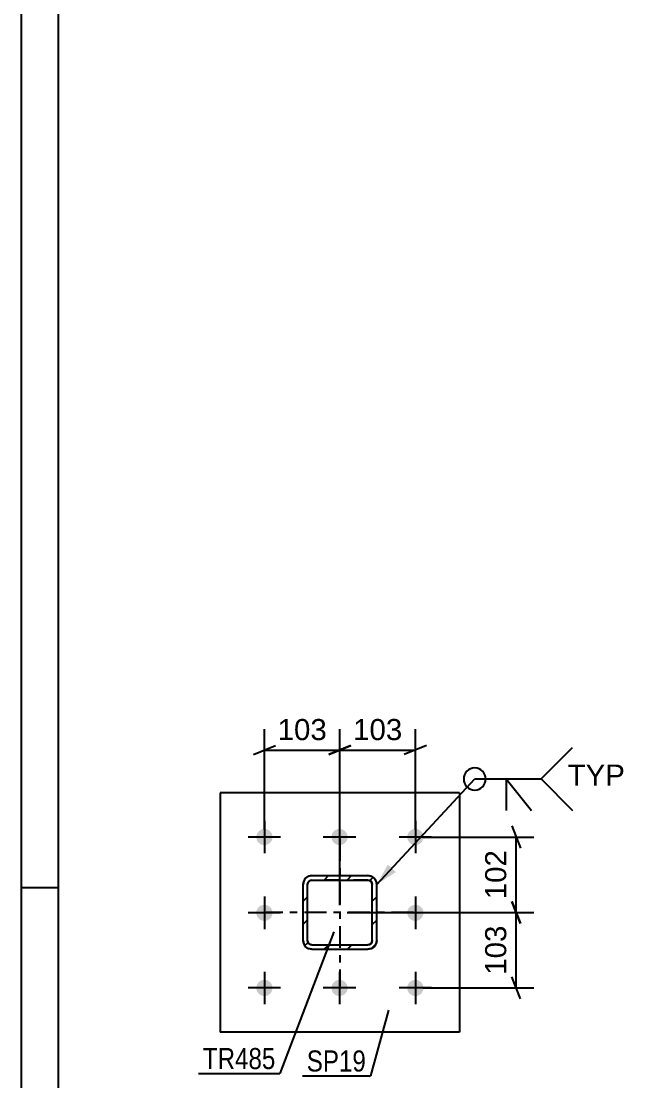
# Model space of a CAD drawing. Header units: millimetres. Extents: x 0 to 841, y 0 to 594.
# Drawn here: x 0 to 82, y 122.8 to 266.7 of the extents above; entities that cross this region are included whole.
import ezdxf

# ---------------------------------------------------------------- set-up
doc = ezdxf.new("R2010")
doc.units = ezdxf.units.MM
doc.linetypes.add('DXK_LINE_DOT2', pattern=[3.9198, 1.9599, -1.9599])
doc.linetypes.add('DXK_LINE_DOT3', pattern=[5.9187, 2.979, -0.9799, 0.9799, -0.9799])
doc.styles.add('Arial', font='ARIAL.TTF', dxfattribs={"height": 0.2})
doc.styles.add('Arial Narrow', font='ARIALN.TTF', dxfattribs={"height": 0.2})

# ---------------------------------------------------------------- blocks, each defined once
blk = doc.blocks.new('Unknown-318895985-1113')
at = {"color": 5, "linetype": 'Continuous'}
for p, q in [((0, 594), (0, 0)), ((5, 589), (5, 5)), ((5, 149), (0, 149))]:
    blk.add_line(p, q, dxfattribs=at)
blk = doc.blocks.new('Bolt-318895985-2781 - 2750')
at = {"linetype": 'Continuous'}
for points in [[(34.13, 155.89, -1), (31.93, 155.89, -1)], [(44.33, 155.89, -1), (42.13, 155.89, -1)], [(54.63, 155.89, -1), (52.43, 155.89, -1)], [(34.13, 145.59, -1), (31.93, 145.59, -1)], [(54.63, 145.59, -1), (52.43, 145.59, -1)], [(34.13, 135.39, -1), (31.93, 135.39, -1)], [(44.33, 135.39, -1), (42.13, 135.39, -1)], [(54.63, 135.39, -1), (52.43, 135.39, -1)]]:
    blk.add_hatch(color=1, dxfattribs=at).paths.add_polyline_path(points)
at = {"color": 1, "linetype": 'Continuous'}
for p, q in [((33.03, 158.09), (33.03, 153.69)), ((43.23, 158.09), (43.23, 153.69)), ((53.53, 158.09), (53.53, 153.69)), ((35.23, 155.89), (30.83, 155.89)), ((45.43, 155.89), (41.03, 155.89)), ((55.73, 155.89), (51.33, 155.89)), ((33.03, 147.79), (33.03, 143.39)), ((53.53, 147.79), (53.53, 143.39)), ((35.23, 145.59), (30.83, 145.59)), ((55.73, 145.59), (51.33, 145.59)), ((33.03, 137.59), (33.03, 133.19)), ((43.23, 137.59), (43.23, 133.19)), ((53.53, 137.59), (53.53, 133.19)), ((35.23, 135.39), (30.83, 135.39)), ((45.43, 135.39), (41.03, 135.39)), ((55.73, 135.39), (51.33, 135.39))]:
    blk.add_line(p, q, dxfattribs=at)
blk = doc.blocks.new('Part-318895985-2887 - 2750')
at = {"linetype": 'Continuous'}
h = blk.add_hatch(dxfattribs=at)
h.set_pattern_fill('', scale=0.7, style=0, pattern_type=0)
h.set_pattern_definition([(45, (47.5435, 140.7355), (-1.57154, 1.57154), [])])
h.paths.add_polyline_path([(47.08, 140.64), (47.54, 140.74), (47.93, 141), (48.19, 141.38), (48.28, 141.84), (48.28, 149.44), (48.19, 149.9), (47.93, 150.29), (47.54, 150.55), (47.08, 150.64), (39.48, 150.64), (39.03, 150.55), (38.64, 150.29), (38.38, 149.9), (38.28, 149.44), (38.28, 141.84), (38.38, 141.38), (38.64, 141), (39.03, 140.74), (39.48, 140.64)])
h.paths.add_polyline_path([(39.48, 141.24), (39.25, 141.29), (39.06, 141.42), (38.93, 141.61), (38.88, 141.84), (38.88, 149.44), (38.93, 149.67), (39.06, 149.87), (39.25, 150), (39.48, 150.04), (47.08, 150.04), (47.31, 150), (47.51, 149.87), (47.64, 149.67), (47.68, 149.44), (47.68, 141.84), (47.64, 141.61), (47.51, 141.42), (47.31, 141.29), (47.08, 141.24)])
at = {"color": 7, "linetype": 'DXK_LINE_DOT3'}
for p, q in [((43.28, 155.64), (43.28, 135.64)), ((53.28, 145.64), (33.28, 145.64))]:
    blk.add_line(p, q, dxfattribs=at)
at = {"color": 7, "linetype": 'DXK_LINE_DOT2'}
for p, q in [((38.28, 149.44), (38.38, 149.9)), ((38.93, 149.67), (38.88, 149.44)), ((39.06, 149.87), (38.93, 149.67)), ((39.03, 150.55), (39.48, 150.64)), ((39.25, 150), (39.06, 149.87)), ((39.48, 150.04), (39.25, 150)), ((39.48, 150.64), (47.08, 150.64)), ((47.08, 150.04), (39.48, 150.04)), ((47.08, 150.64), (47.54, 150.55)), ((47.31, 150), (47.08, 150.04)), ((47.51, 149.87), (47.31, 150)), ((47.64, 149.67), (47.51, 149.87)), ((47.68, 149.44), (47.64, 149.67)), ((48.19, 149.9), (48.28, 149.44)), ((38.28, 141.84), (38.28, 149.44)), ((38.88, 141.84), (38.88, 149.44)), ((47.68, 141.84), (47.68, 149.44)), ((48.28, 141.84), (48.28, 149.44)), ((38.38, 141.38), (38.28, 141.84)), ((38.88, 141.84), (38.93, 141.61)), ((38.93, 141.61), (39.06, 141.42)), ((39.06, 141.42), (39.25, 141.29)), ((39.25, 141.29), (39.48, 141.24)), ((39.48, 141.24), (47.08, 141.24)), ((47.08, 141.24), (47.31, 141.29)), ((47.31, 141.29), (47.51, 141.42)), ((47.51, 141.42), (47.64, 141.61)), ((47.64, 141.61), (47.68, 141.84)), ((48.28, 141.84), (48.19, 141.38)), ((39.48, 140.64), (39.03, 140.74)), ((39.48, 140.64), (47.08, 140.64)), ((47.54, 140.74), (47.08, 140.64))]:
    blk.add_line(p, q, dxfattribs=at)
at = {"color": 2, "linetype": 'Continuous'}
for p, q in [((38.38, 149.9), (38.28, 149.44)), ((38.88, 149.44), (38.93, 149.67)), ((38.93, 149.67), (39.06, 149.87)), ((39.48, 150.64), (39.03, 150.55)), ((39.06, 149.87), (39.25, 150)), ((39.25, 150), (39.48, 150.04)), ((39.48, 150.64), (47.08, 150.64)), ((39.48, 150.04), (47.08, 150.04)), ((47.54, 150.55), (47.08, 150.64)), ((47.08, 150.04), (47.31, 150)), ((47.31, 150), (47.51, 149.87)), ((47.51, 149.87), (47.64, 149.67)), ((47.64, 149.67), (47.68, 149.44)), ((48.28, 149.44), (48.19, 149.9)), ((38.28, 141.84), (38.28, 149.44)), ((38.88, 141.84), (38.88, 149.44)), ((47.68, 141.84), (47.68, 149.44)), ((48.28, 141.84), (48.28, 149.44)), ((38.28, 141.84), (38.38, 141.38)), ((38.93, 141.61), (38.88, 141.84)), ((39.06, 141.42), (38.93, 141.61)), ((39.25, 141.29), (39.06, 141.42)), ((39.48, 141.24), (39.25, 141.29)), ((39.48, 141.24), (47.08, 141.24)), ((47.31, 141.29), (47.08, 141.24)), ((47.51, 141.42), (47.31, 141.29)), ((47.64, 141.61), (47.51, 141.42)), ((47.68, 141.84), (47.64, 141.61)), ((48.19, 141.38), (48.28, 141.84)), ((39.03, 140.74), (39.48, 140.64)), ((39.48, 140.64), (47.08, 140.64)), ((47.08, 140.64), (47.54, 140.74))]:
    blk.add_line(p, q, dxfattribs=at)
at = {"color": 7, "linetype": 'DXK_LINE_DOT2'}
for centre, start, end in [((39.48, 149.44), 112.5, 157.5), ((47.08, 149.44), 22.5, 67.5), ((39.48, 141.84), 202.5, 247.5), ((47.08, 141.84), 292.5, 337.5)]:
    blk.add_arc(centre, 1.2, start, end, dxfattribs=at)
at = {"color": 2, "linetype": 'Continuous'}
for centre, start, end in [((39.48, 149.44), 112.5, 157.5), ((47.08, 149.44), 22.5, 67.5), ((39.48, 141.84), 202.5, 247.5), ((47.08, 141.84), 292.5, 337.5)]:
    blk.add_arc(centre, 1.2, start, end, dxfattribs=at)
blk = doc.blocks.new('Part-318895985-2901 - 2750')
at = {"color": 2, "linetype": 'Continuous'}
for p, q in [((59.53, 161.89), (27.03, 161.89)), ((27.03, 161.89), (27.03, 129.39)), ((59.53, 161.89), (59.53, 129.39)), ((59.53, 129.39), (27.03, 129.39))]:
    blk.add_line(p, q, dxfattribs=at)
blk = doc.blocks.new('StraightDimension-318895985-2921 - 2750')
at = {"color": 7, "linetype": 'Continuous'}
for p, q in [((66.62, 147.14), (67.82, 144.14)), ((44.28, 145.64), (69.62, 145.64)), ((67.22, 135.39), (67.22, 145.64)), ((67.82, 133.89), (66.62, 136.89)), ((54.53, 135.39), (69.62, 135.39))]:
    blk.add_line(p, q, dxfattribs=at)
at = {"color": 0}
blk.add_wipeout([(66.47, 144.45), (62.27, 144.45), (62.27, 136.58), (66.47, 136.58)], dxfattribs=at)
at = {"color": 3, "style": 'Arial'}
blk.add_text('103', height=2.865, rotation=90.0002, dxfattribs=at).set_placement((65.87, 137.18))
blk = doc.blocks.new('StraightDimension-318895985-2938 - 2750')
at = {"color": 7, "linetype": 'Continuous'}
for p, q in [((66.62, 157.39), (67.82, 154.39)), ((54.53, 155.89), (69.62, 155.89)), ((67.22, 145.64), (67.22, 155.89)), ((67.82, 144.14), (66.62, 147.14)), ((44.28, 145.64), (69.62, 145.64))]:
    blk.add_line(p, q, dxfattribs=at)
at = {"color": 0}
blk.add_wipeout([(66.47, 154.7), (62.27, 154.7), (62.27, 146.83), (66.47, 146.83)], dxfattribs=at)
at = {"color": 3, "style": 'Arial'}
blk.add_text('102', height=2.865, rotation=90.0002, dxfattribs=at).set_placement((65.87, 147.43))
blk = doc.blocks.new('StraightDimension-318895985-2956 - 2750')
at = {"color": 7, "linetype": 'Continuous'}
for p, q in [((33.03, 156.89), (33.03, 170.55)), ((43.28, 146.64), (43.28, 170.55)), ((31.53, 167.1), (34.53, 168.3)), ((33.03, 167.7), (43.28, 167.7)), ((44.78, 168.3), (41.78, 167.1))]:
    blk.add_line(p, q, dxfattribs=at)
at = {"color": 0}
blk.add_wipeout([(42.09, 168.45), (42.09, 172.65), (34.22, 172.65), (34.22, 168.45)], dxfattribs=at)
at = {"color": 3, "style": 'Arial'}
blk.add_text('103', height=2.865, dxfattribs=at).set_placement((34.82, 169.05))
blk = doc.blocks.new('StraightDimension-318895985-2973 - 2750')
at = {"color": 7, "linetype": 'Continuous'}
for p, q in [((43.28, 146.64), (43.28, 170.55)), ((53.53, 156.89), (53.53, 170.55)), ((41.78, 167.1), (44.78, 168.3)), ((43.28, 167.7), (53.53, 167.7)), ((55.03, 168.3), (52.03, 167.1))]:
    blk.add_line(p, q, dxfattribs=at)
at = {"color": 0}
blk.add_wipeout([(52.34, 168.45), (52.34, 172.65), (44.47, 172.65), (44.47, 168.45)], dxfattribs=at)
at = {"color": 3, "style": 'Arial'}
blk.add_text('103', height=2.865, dxfattribs=at).set_placement((45.07, 169.05))
blk = doc.blocks.new('WeldMark-318895985-2990 - 2750')
at = {"linetype": 'Continuous'}
blk.add_hatch(color=30, dxfattribs=at).paths.add_polyline_path([(50.88, 151.13), (48.28, 149.44), (49.78, 152.15)])
at = {"color": 30, "linetype": 'Continuous'}
for p, q in [((48.28, 149.44), (61.6, 163.77)), ((61.6, 163.77), (70.6, 163.77))]:
    blk.add_line(p, q, dxfattribs=at)
at = {"color": 3, "linetype": 'Continuous'}
for q in [(69.31, 159.49), (65.88, 159.49)]:
    blk.add_line((65.88, 163.77), q, dxfattribs=at)
for start, end in [(90, 270), (270, 90)]:
    blk.add_arc((61.6, 163.77), 1.5, start, end, dxfattribs=at)
at = {"color": 0, "linetype": 'Continuous'}
blk.add_wipeout([(81.97, 162.87), (81.97, 165.87), (74.2, 165.87), (74.2, 162.87)], dxfattribs=at)
blk.add_wipeout([(81.97, 162.87), (81.97, 165.87), (74.2, 165.87), (74.2, 162.87)], dxfattribs=at)
at = {"color": 3, "linetype": 'Continuous'}
for q in [(74.88, 168.06), (74.88, 159.49)]:
    blk.add_line((70.6, 163.77), q, dxfattribs=at)
at = {"color": 3, "linetype": 'Continuous', "style": 'Arial'}
blk.add_text('TYP', height=2.865, dxfattribs=at).set_placement((74.2, 162.87))
blk = doc.blocks.new('Mark-318895985-2883 - 2750')
at = {"color": 0}
blk.add_wipeout([(34.54, 124.37), (34.54, 127.37), (24.67, 127.37), (24.67, 124.37)], dxfattribs=at)
blk.add_wipeout([(34.54, 124.37), (34.54, 127.37), (24.67, 127.37), (24.67, 124.37)], dxfattribs=at)
at = {"color": 30, "linetype": 'Continuous'}
for p in [(42.47, 143), (24.07, 123.77)]:
    blk.add_line(p, (35.14, 123.77), dxfattribs=at)
at = {"color": 3, "style": 'Arial Narrow'}
blk.add_text('TR485', height=2.863, dxfattribs=at).set_placement((24.67, 124.37))
blk = doc.blocks.new('Mark-318895985-2897 - 2750')
at = {"color": 0}
blk.add_wipeout([(46.82, 124.04), (46.82, 127.04), (38.78, 127.04), (38.78, 124.04)], dxfattribs=at)
blk.add_wipeout([(46.82, 124.04), (46.82, 127.04), (38.78, 127.04), (38.78, 124.04)], dxfattribs=at)
at = {"color": 30, "linetype": 'Continuous'}
for p in [(49.87, 132.39), (38.18, 123.44)]:
    blk.add_line(p, (47.42, 123.44), dxfattribs=at)
at = {"color": 3, "style": 'Arial Narrow'}
blk.add_text('SP19', height=2.863, dxfattribs=at).set_placement((38.78, 124.04))

msp = doc.modelspace()

# ---------------------------------------------------------------- block references
for name in ['Unknown-318895985-1113', 'Part-318895985-2901 - 2750', 'Bolt-318895985-2781 - 2750', 'Part-318895985-2887 - 2750']:
    msp.add_blockref(name, (0, 0))

# ---------------------------------------------------------------- next in the draw order: block references
for name in ['StraightDimension-318895985-2921 - 2750', 'Mark-318895985-2883 - 2750']:
    msp.add_blockref(name, (0, 0))

# ---------------------------------------------------------------- next in the draw order: block references
for name in ['StraightDimension-318895985-2938 - 2750', 'Mark-318895985-2897 - 2750']:
    msp.add_blockref(name, (0, 0))

# ---------------------------------------------------------------- next in the draw order: block references
msp.add_blockref('StraightDimension-318895985-2956 - 2750', (0, 0))

# ---------------------------------------------------------------- next in the draw order: block references
msp.add_blockref('StraightDimension-318895985-2973 - 2750', (0, 0))

# ---------------------------------------------------------------- next in the draw order: block references
msp.add_blockref('WeldMark-318895985-2990 - 2750', (0, 0))

doc.saveas('drawing.dxf')
